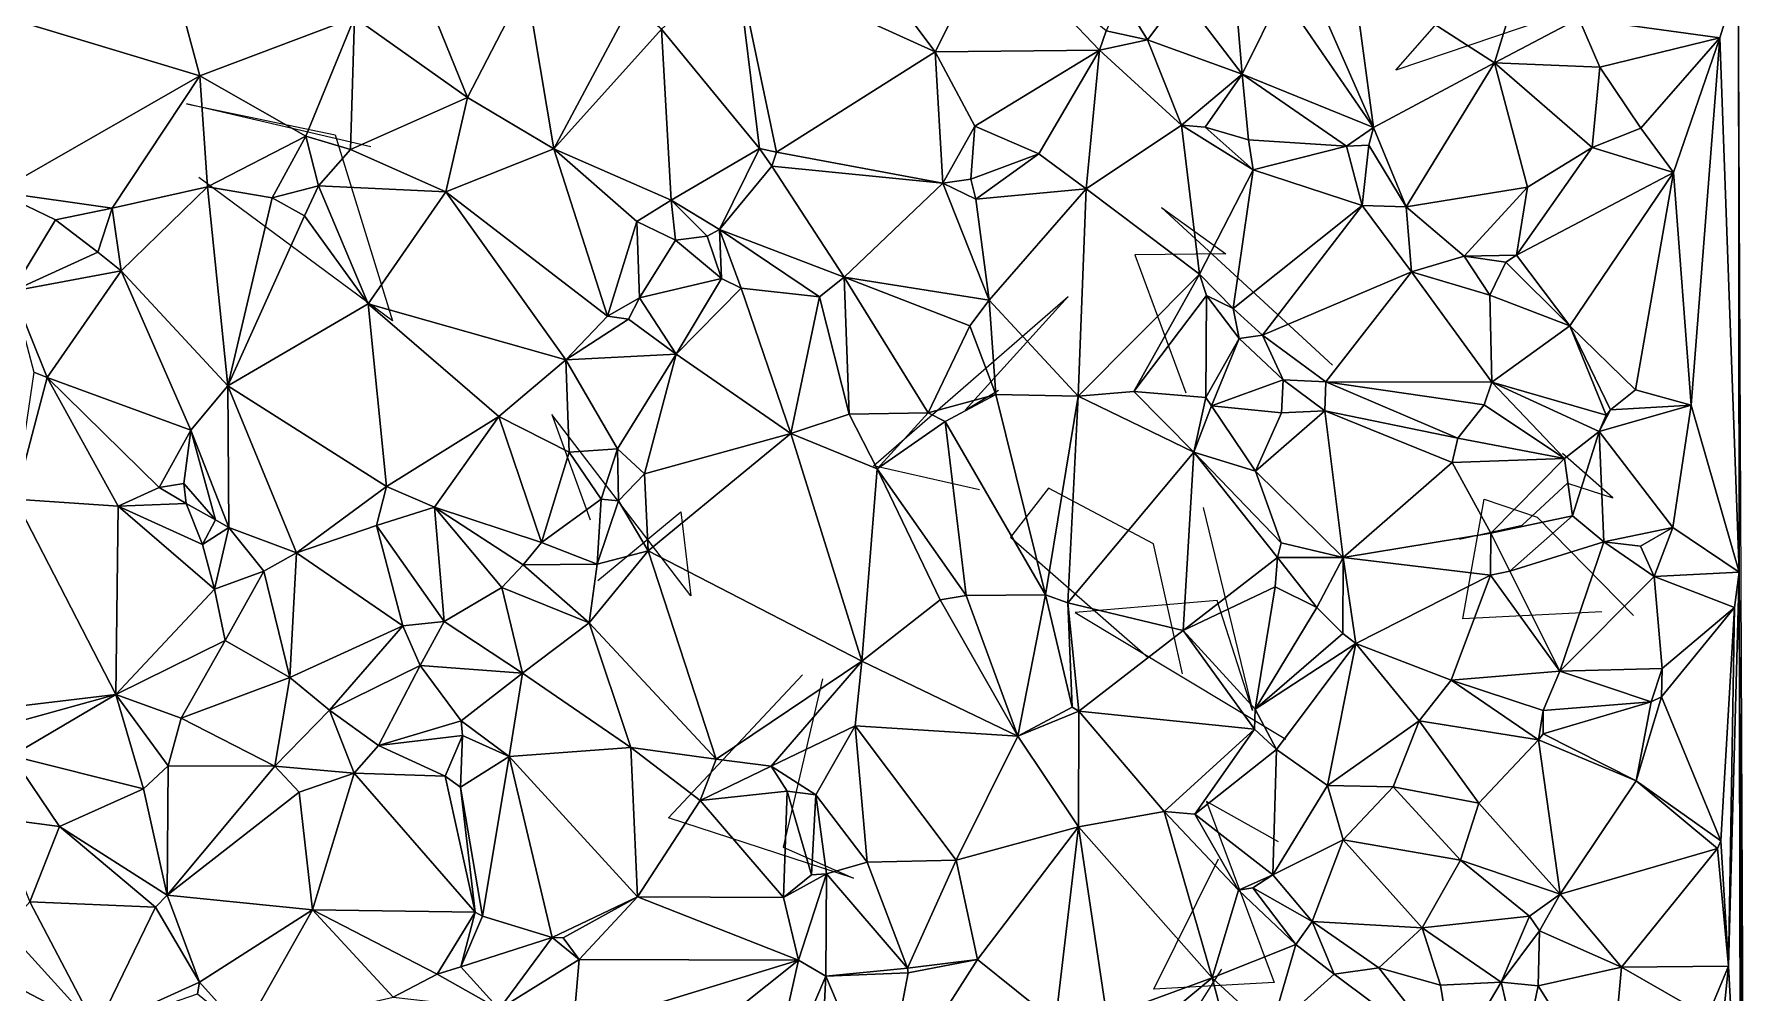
# Model space of a CAD drawing. Header units: metres. Extents: x -15.5 to 15, y -15.7 to 15.
# Drawn here: x 1.36 to 15, y 0.09 to 7.73 of the extents above; entities that cross this region are included whole.
import ezdxf

# ---------------------------------------------------------------- set-up
doc = ezdxf.new("R2010")
doc.units = ezdxf.units.M
doc.layers.add('CRACKS', color=1, linetype='Continuous')
doc.layers.add('STREET_MESH', color=7, linetype='Continuous')

msp = doc.modelspace()

# ---------------------------------------------------------------- linework, layer by layer
at = {"layer": 'CRACKS'}
for points in [[(13.977, 8.047, 0.1), (12.201, 7.443, 0.1), (13.125, 8.497, 0.1), (13.699, 8.169, 0.1), (13.229, 8.758, 0.1)], [(4.037, 6.832, 0.1), (2.569, 7.174, 0.1), (3.753, 6.928, 0.1), (4.21, 5.446, 0.1), (2.666, 6.589, 0.1)], [(11.698, 5.092, 0.1), (10.334, 6.349, 0.1), (10.847, 5.98, 0.1), (10.123, 5.973, 0.1), (10.528, 4.871, 0.1)], [(8.884, 4.099, 0.1), (8.04, 4.29, 0.1), (9.591, 5.639, 0.1), (8.77, 4.734, 0.1), (9.036, 4.894, 0.1)], [(5.845, 3.377, 0.1), (6.506, 3.923, 0.1), (6.586, 3.254, 0.1), (5.48, 4.699, 0.1), (5.783, 3.86, 0.1)], [(12.708, 3.707, 0.1), (13.208, 3.817, 0.1), (13.569, 4.153, 0.1), (13.929, 4.036, 0.1), (13.529, 4.39, 0.1)], [(10.503, 2.634, 0.1), (10.27, 3.669, 0.1), (9.434, 4.113, 0.1), (9.133, 3.721, 0.1), (10.228, 2.762, 0.1)], [(10.667, 3.959, 0.1), (11.059, 2.341, 0.1), (10.778, 3.218, 0.1), (9.646, 3.122, 0.1), (11.325, 2.112, 0.1)], [(13.842, 3.128, 0.1), (12.735, 3.071, 0.1), (12.905, 4.024, 0.1), (13.328, 3.881, 0.1), (14.094, 3.099, 0.1)], [(7.635, 2.594, 0.1), (7.321, 1.251, 0.1), (7.881, 1.006, 0.1), (6.407, 1.487, 0.1), (7.475, 2.625, 0.1)], [(11.266, 1.294, 0.1), (10.692, 1.615, 0.1), (11.231, 0.173, 0.1), (10.275, 0.12, 0.1), (10.789, 1.16, 0.1)], [(11.442, -0.046, 0.1), (10.467, -1.312, 0.1), (11.443, -0.877, 0.1), (10.116, -0.822, 0.1), (10.816, 0.279, 0.1)]]:
    msp.add_polyline3d(points, dxfattribs=at)
at = {"layer": 'STREET_MESH'}
for points in [[(8.531, 7.59), (7.606, 8.823), (6.95, 8.31)], [(8.531, 7.59), (8.988, 8.497), (7.606, 8.823)], [(9.84, 7.602), (8.988, 8.497), (8.531, 7.59)], [(9.84, 7.602), (9.895, 7.757), (8.988, 8.497)], [(2.439, 8.278), (0.585, 8.03), (2.676, 7.398)], [(3.908, 7.864), (2.439, 8.278), (2.676, 7.398)], [(6.352, 7.769), (7.132, 6.819), (6.95, 8.31)], [(7.132, 6.819), (7.269, 6.79), (6.95, 8.31)], [(7.269, 6.79), (8.531, 7.59), (6.95, 8.31)], [(11.856, 8.233), (11.512, 8.155), (12.023, 6.985)], [(11.856, 8.233), (12.986, 7.502), (13.152, 8.042)], [(12.986, 7.502), (11.856, 8.233), (12.023, 6.985)], [(5.274, 8.132), (4.537, 7.891), (4.807, 7.226)], [(5.274, 8.132), (4.807, 7.226), (5.495, 6.815)], [(6.111, 7.969), (5.274, 8.132), (5.495, 6.815)], [(10.929, 7.976), (10.977, 7.41), (11.294, 8.052)], [(10.977, 7.41), (12.023, 6.985), (11.294, 8.052)], [(12.023, 6.985), (11.512, 8.155), (11.294, 8.052)], [(13.66, 7.854), (14.781, 7.701), (14.93, 8.181)], [(14.93, 8.181), (14.781, 7.701), (14.937, 3.444)], [(14.93, 8.181), (14.937, 3.444), (14.997, -6.924)], [(0.585, 8.03), (1.06, 6.474), (2.676, 7.398)], [(6.352, 7.769), (6.111, 7.969), (5.495, 6.815)], [(10.224, 7.686), (10.014, 8.027), (9.895, 7.757)], [(10.014, 8.027), (10.224, 7.686), (10.494, 8.047)], [(10.494, 8.047), (10.224, 7.686), (10.977, 7.41)], [(10.929, 7.976), (10.494, 8.047), (10.977, 7.41)], [(13.152, 8.042), (12.986, 7.502), (13.66, 7.854)], [(3.519, 6.916), (3.908, 7.864), (2.676, 7.398)], [(3.908, 7.864), (3.519, 6.916), (3.874, 6.811)], [(4.807, 7.226), (3.908, 7.864), (3.874, 6.811)], [(4.537, 7.891), (3.908, 7.864), (4.807, 7.226)], [(13.66, 7.854), (12.986, 7.502), (13.827, 7.467)], [(13.66, 7.854), (13.827, 7.467), (14.781, 7.701)], [(6.429, 6.408), (6.352, 7.769), (5.495, 6.815)], [(6.352, 7.769), (6.429, 6.408), (7.132, 6.819)], [(10.224, 7.686), (9.895, 7.757), (9.84, 7.602)], [(10.224, 7.686), (9.84, 7.602), (10.494, 7.005)], [(10.977, 7.41), (10.224, 7.686), (10.494, 7.005)], [(13.827, 7.467), (14.152, 6.982), (14.781, 7.701)], [(14.152, 6.982), (14.414, 6.628), (14.781, 7.701)], [(14.781, 7.701), (14.414, 6.628), (14.554, 4.775)], [(14.937, 3.444), (14.781, 7.701), (14.554, 4.775)], [(7.269, 6.79), (8.592, 6.544), (8.531, 7.59)], [(8.847, 6.996), (9.84, 7.602), (8.531, 7.59)], [(8.592, 6.544), (8.847, 6.996), (8.531, 7.59)], [(9.84, 7.602), (8.847, 6.996), (9.358, 6.776)], [(9.735, 6.497), (9.84, 7.602), (9.358, 6.776)], [(10.494, 7.005), (9.84, 7.602), (9.735, 6.497)], [(12.986, 7.502), (12.023, 6.985), (12.284, 6.355)], [(13.251, 6.512), (12.986, 7.502), (12.284, 6.355)], [(12.986, 7.502), (13.765, 6.828), (13.827, 7.467)], [(13.765, 6.828), (12.986, 7.502), (13.251, 6.512)], [(1.06, 6.474), (1.976, 6.343), (2.676, 7.398)], [(1.976, 6.343), (2.735, 6.513), (2.676, 7.398)], [(2.735, 6.513), (3.519, 6.916), (2.676, 7.398)], [(10.682, 6.988), (10.977, 7.41), (10.494, 7.005)], [(10.682, 6.988), (11.027, 6.889), (10.977, 7.41)], [(10.977, 7.41), (11.808, 6.837), (12.023, 6.985)], [(11.027, 6.889), (11.808, 6.837), (10.977, 7.41)], [(13.765, 6.828), (14.152, 6.982), (13.827, 7.467)], [(4.634, 6.473), (4.807, 7.226), (3.874, 6.811)], [(4.807, 7.226), (4.634, 6.473), (5.495, 6.815)], [(8.817, 6.574), (8.847, 6.996), (8.592, 6.544)], [(8.847, 6.996), (8.817, 6.574), (9.358, 6.776)], [(10.494, 7.005), (9.735, 6.497), (10.637, 5.818)], [(11.065, 6.648), (10.494, 7.005), (10.637, 5.818)], [(11.065, 6.648), (10.682, 6.988), (10.494, 7.005)], [(11.027, 6.889), (10.682, 6.988), (11.065, 6.648)], [(11.808, 6.837), (11.987, 6.846), (12.023, 6.985)], [(12.023, 6.985), (11.987, 6.846), (12.284, 6.355)], [(14.152, 6.982), (13.765, 6.828), (14.414, 6.628)], [(3.519, 6.916), (2.735, 6.513), (3.251, 6.427)], [(3.621, 6.522), (3.519, 6.916), (3.251, 6.427)], [(3.519, 6.916), (3.621, 6.522), (3.874, 6.811)], [(11.808, 6.837), (11.027, 6.889), (11.065, 6.648)], [(11.934, 6.364), (11.808, 6.837), (11.065, 6.648)], [(11.987, 6.846), (11.808, 6.837), (11.934, 6.364)], [(11.987, 6.846), (11.934, 6.364), (12.284, 6.355)], [(13.163, 5.968), (13.765, 6.828), (13.251, 6.512)], [(13.765, 6.828), (13.163, 5.968), (14.414, 6.628)], [(3.621, 6.522), (4.634, 6.473), (3.874, 6.811)], [(4.634, 6.473), (5.922, 5.483), (5.495, 6.815)], [(5.922, 5.483), (6.155, 6.236), (5.495, 6.815)], [(6.155, 6.236), (6.429, 6.408), (5.495, 6.815)], [(6.429, 6.408), (6.815, 6.174), (7.132, 6.819)], [(7.132, 6.819), (6.815, 6.174), (7.232, 6.679)], [(7.269, 6.79), (7.132, 6.819), (7.232, 6.679)], [(8.592, 6.544), (7.269, 6.79), (7.232, 6.679)], [(8.817, 6.574), (8.855, 6.414), (9.358, 6.776)], [(8.855, 6.414), (9.735, 6.497), (9.358, 6.776)], [(6.815, 6.174), (7.806, 5.795), (7.232, 6.679)], [(7.806, 5.795), (8.592, 6.544), (7.232, 6.679)], [(8.817, 6.574), (8.592, 6.544), (8.855, 6.414)], [(10.907, 5.543), (11.065, 6.648), (10.637, 5.818)], [(11.934, 6.364), (11.065, 6.648), (10.907, 5.543)], [(13.163, 5.968), (13.587, 5.407), (14.414, 6.628)], [(13.587, 5.407), (14.11, 4.895), (14.414, 6.628)], [(14.414, 6.628), (14.11, 4.895), (14.554, 4.775)], [(1.526, 6.25), (1.976, 6.343), (1.06, 6.474)], [(1.184, 5.682), (1.526, 6.25), (1.06, 6.474)], [(2.735, 6.513), (1.976, 6.343), (2.048, 5.845)], [(2.899, 4.928), (2.735, 6.513), (2.048, 5.845)], [(2.735, 6.513), (2.899, 4.928), (3.251, 6.427)], [(2.899, 4.928), (3.509, 6.283), (3.251, 6.427)], [(3.509, 6.283), (3.621, 6.522), (3.251, 6.427)], [(3.621, 6.522), (3.509, 6.283), (4.017, 5.582)], [(4.634, 6.473), (3.621, 6.522), (4.017, 5.582)], [(5.589, 5.136), (4.634, 6.473), (4.017, 5.582)], [(5.589, 5.136), (5.922, 5.483), (4.634, 6.473)], [(8.592, 6.544), (7.806, 5.795), (8.962, 5.611)], [(8.592, 6.544), (8.962, 5.611), (8.855, 6.414)], [(8.962, 5.611), (9.735, 6.497), (8.855, 6.414)], [(8.962, 5.611), (9.672, 4.846), (9.735, 6.497)], [(9.735, 6.497), (9.672, 4.846), (10.637, 5.818)], [(12.746, 5.96), (13.251, 6.512), (12.284, 6.355)], [(13.163, 5.968), (13.251, 6.512), (12.746, 5.96)], [(1.526, 6.25), (1.863, 5.994), (1.976, 6.343)], [(1.976, 6.343), (1.863, 5.994), (2.048, 5.845)], [(3.509, 6.283), (2.899, 4.928), (4.017, 5.582)], [(6.429, 6.408), (6.155, 6.236), (6.464, 6.089)], [(6.717, 6.12), (6.429, 6.408), (6.464, 6.089)], [(6.429, 6.408), (6.717, 6.12), (6.815, 6.174)], [(11.934, 6.364), (10.907, 5.543), (11.139, 5.331)], [(11.934, 6.364), (11.139, 5.331), (12.326, 5.837)], [(12.284, 6.355), (11.934, 6.364), (12.326, 5.837)], [(12.746, 5.96), (12.284, 6.355), (12.326, 5.837)], [(1.184, 5.682), (1.863, 5.994), (1.526, 6.25)], [(6.155, 6.236), (5.922, 5.483), (6.178, 5.63)], [(6.464, 6.089), (6.155, 6.236), (6.178, 5.63)], [(6.717, 6.12), (6.831, 5.784), (6.815, 6.174)], [(6.831, 5.784), (6.987, 5.705), (6.815, 6.174)], [(6.987, 5.705), (7.61, 5.636), (6.815, 6.174)], [(7.61, 5.636), (7.806, 5.795), (6.815, 6.174)], [(6.831, 5.784), (6.464, 6.089), (6.178, 5.63)], [(6.831, 5.784), (6.717, 6.12), (6.464, 6.089)], [(1.863, 5.994), (1.184, 5.682), (2.048, 5.845)], [(12.95, 5.65), (12.746, 5.96), (12.326, 5.837)], [(13.077, 5.912), (13.163, 5.968), (12.746, 5.96)], [(12.95, 5.65), (13.077, 5.912), (12.746, 5.96)], [(13.077, 5.912), (12.95, 5.65), (13.587, 5.407)], [(13.163, 5.968), (13.077, 5.912), (13.587, 5.407)], [(1.184, 5.682), (1.46, 4.993), (2.048, 5.845)], [(1.46, 4.993), (2.602, 4.574), (2.048, 5.845)], [(2.602, 4.574), (2.899, 4.928), (2.048, 5.845)], [(6.469, 5.179), (6.831, 5.784), (6.178, 5.63)], [(6.831, 5.784), (6.469, 5.179), (6.987, 5.705)], [(7.61, 5.636), (7.848, 4.701), (7.806, 5.795)], [(8.962, 5.611), (7.806, 5.795), (8.809, 5.407)], [(7.806, 5.795), (8.477, 4.712), (8.809, 5.407)], [(7.848, 4.701), (8.477, 4.712), (7.806, 5.795)], [(9.672, 4.846), (10.114, 4.883), (10.637, 5.818)], [(10.114, 4.883), (10.692, 5.647), (10.637, 5.818)], [(10.692, 5.647), (10.907, 5.543), (10.637, 5.818)], [(11.139, 5.331), (11.645, 4.961), (12.326, 5.837)], [(11.645, 4.961), (12.965, 4.957), (12.326, 5.837)], [(12.965, 4.957), (12.95, 5.65), (12.326, 5.837)], [(1.46, 4.993), (1.184, 5.682), (1.354, 5.038)], [(5.922, 5.483), (6.089, 5.459), (6.178, 5.63)], [(6.089, 5.459), (6.469, 5.179), (6.178, 5.63)], [(6.469, 5.179), (7.382, 4.549), (6.987, 5.705)], [(7.382, 4.549), (7.61, 5.636), (6.987, 5.705)], [(7.382, 4.549), (7.848, 4.701), (7.61, 5.636)], [(9.016, 4.86), (8.962, 5.611), (8.809, 5.407)], [(8.962, 5.611), (9.016, 4.86), (9.672, 4.846)], [(10.689, 4.835), (10.692, 5.647), (10.114, 4.883)], [(10.689, 4.835), (10.954, 5.304), (10.692, 5.647)], [(10.692, 5.647), (10.954, 5.304), (10.907, 5.543)], [(13.587, 5.407), (12.95, 5.65), (12.965, 4.957)], [(2.899, 4.928), (4.163, 4.127), (4.017, 5.582)], [(4.163, 4.127), (5.057, 4.684), (4.017, 5.582)], [(5.057, 4.684), (5.589, 5.136), (4.017, 5.582)], [(5.589, 5.136), (6.089, 5.459), (5.922, 5.483)], [(6.089, 5.459), (5.589, 5.136), (6.469, 5.179)], [(10.907, 5.543), (10.954, 5.304), (11.139, 5.331)], [(8.477, 4.712), (9.016, 4.86), (8.809, 5.407)], [(10.954, 5.304), (11.305, 4.977), (11.139, 5.331)], [(11.305, 4.977), (11.645, 4.961), (11.139, 5.331)], [(13.877, 4.695), (13.587, 5.407), (12.965, 4.957)], [(13.587, 5.407), (13.91, 4.736), (14.11, 4.895)], [(13.587, 5.407), (13.877, 4.695), (13.91, 4.736)], [(10.954, 5.304), (10.689, 4.835), (10.733, 4.769)], [(11.305, 4.977), (10.954, 5.304), (10.733, 4.769)], [(5.616, 4.4), (5.589, 5.136), (5.057, 4.684)], [(5.589, 5.136), (6.002, 4.427), (6.469, 5.179)], [(6.002, 4.427), (5.589, 5.136), (5.616, 4.4)], [(6.002, 4.427), (6.216, 4.228), (6.469, 5.179)], [(6.216, 4.228), (7.382, 4.549), (6.469, 5.179)], [(1.46, 4.993), (1.354, 5.038), (1.203, 4.025)], [(1.46, 4.993), (1.203, 4.025), (2.024, 3.969)], [(2.352, 4.118), (1.46, 4.993), (2.024, 3.969)], [(1.46, 4.993), (2.352, 4.118), (2.602, 4.574)], [(2.906, 3.799), (2.899, 4.928), (2.602, 4.574)], [(2.899, 4.928), (3.446, 3.598), (4.163, 4.127)], [(2.899, 4.928), (2.906, 3.799), (3.446, 3.598)], [(11.291, 4.712), (11.305, 4.977), (10.733, 4.769)], [(11.305, 4.977), (11.291, 4.712), (11.636, 4.728)], [(11.645, 4.961), (11.305, 4.977), (11.636, 4.728)], [(12.695, 4.51), (11.645, 4.961), (11.636, 4.728)], [(11.645, 4.961), (12.906, 4.776), (12.965, 4.957)], [(12.695, 4.51), (12.906, 4.776), (11.645, 4.961)], [(12.906, 4.776), (13.545, 4.349), (12.965, 4.957)], [(12.965, 4.957), (13.545, 4.349), (13.822, 4.564)], [(13.877, 4.695), (12.965, 4.957), (13.822, 4.564)], [(9.016, 4.86), (8.477, 4.712), (8.613, 4.643)], [(9.412, 3.263), (9.016, 4.86), (8.613, 4.643)], [(9.016, 4.86), (9.412, 3.263), (9.672, 4.846)], [(9.672, 4.846), (9.412, 3.263), (9.59, 3.2)], [(10.593, 4.399), (9.672, 4.846), (9.59, 3.2)], [(9.672, 4.846), (10.593, 4.399), (10.114, 4.883)], [(10.593, 4.399), (10.689, 4.835), (10.114, 4.883)], [(10.689, 4.835), (10.593, 4.399), (10.733, 4.769)], [(12.906, 4.776), (12.695, 4.51), (13.545, 4.349)], [(13.822, 4.564), (14.407, 3.8), (14.554, 4.775)], [(13.91, 4.736), (13.822, 4.564), (14.554, 4.775)], [(14.11, 4.895), (13.91, 4.736), (14.554, 4.775)], [(14.407, 3.8), (14.937, 3.444), (14.554, 4.775)], [(4.163, 4.127), (4.545, 3.962), (5.057, 4.684)], [(4.545, 3.962), (5.396, 3.679), (5.057, 4.684)], [(5.396, 3.679), (5.616, 4.4), (5.057, 4.684)], [(7.848, 4.701), (7.382, 4.549), (8.071, 4.266)], [(8.477, 4.712), (7.848, 4.701), (8.071, 4.266)], [(8.477, 4.712), (8.071, 4.266), (8.613, 4.643)], [(8.071, 4.266), (8.779, 3.258), (8.613, 4.643)], [(8.779, 3.258), (9.412, 3.263), (8.613, 4.643)], [(10.733, 4.769), (10.593, 4.399), (11.084, 4.249)], [(11.291, 4.712), (10.733, 4.769), (11.084, 4.249)], [(11.636, 4.728), (11.084, 4.249), (11.782, 3.56)], [(11.291, 4.712), (11.084, 4.249), (11.636, 4.728)], [(12.649, 4.318), (11.636, 4.728), (11.782, 3.56)], [(12.649, 4.318), (12.695, 4.51), (11.636, 4.728)], [(13.91, 4.736), (13.877, 4.695), (13.822, 4.564)], [(2.352, 4.118), (2.548, 4.149), (2.602, 4.574)], [(2.548, 4.149), (2.8, 3.861), (2.602, 4.574)], [(2.8, 3.861), (2.906, 3.799), (2.602, 4.574)], [(7.382, 4.549), (6.216, 4.228), (6.247, 3.613)], [(7.949, 2.734), (7.382, 4.549), (6.247, 3.613)], [(8.071, 4.266), (7.382, 4.549), (7.949, 2.734)], [(12.695, 4.51), (12.649, 4.318), (13.545, 4.349)], [(13.545, 4.349), (13.608, 3.893), (13.822, 4.564)], [(13.608, 3.893), (13.859, 3.686), (13.822, 4.564)], [(13.859, 3.686), (14.407, 3.8), (13.822, 4.564)], [(5.616, 4.4), (5.396, 3.679), (5.871, 4.024)], [(6.002, 4.427), (5.616, 4.4), (5.871, 4.024)], [(6.009, 4.011), (6.002, 4.427), (5.871, 4.024)], [(6.216, 4.228), (6.002, 4.427), (6.009, 4.011)], [(10.507, 2.978), (10.593, 4.399), (9.59, 3.2)], [(10.593, 4.399), (10.507, 2.978), (11.259, 3.559)], [(10.593, 4.399), (11.287, 3.678), (11.084, 4.249)], [(11.287, 3.678), (10.593, 4.399), (11.259, 3.559)], [(8.071, 4.266), (7.949, 2.734), (8.571, 3.222)], [(8.779, 3.258), (8.071, 4.266), (8.571, 3.222)], [(11.084, 4.249), (11.287, 3.678), (11.782, 3.56)], [(12.957, 3.755), (12.649, 4.318), (11.782, 3.56)], [(12.649, 4.318), (12.957, 3.755), (13.545, 4.349)], [(12.957, 3.755), (13.608, 3.893), (13.545, 4.349)], [(2.565, 3.99), (2.352, 4.118), (2.024, 3.969)], [(2.565, 3.99), (2.548, 4.149), (2.352, 4.118)], [(2.8, 3.861), (2.548, 4.149), (2.565, 3.99)], [(3.446, 3.598), (4.082, 3.816), (4.163, 4.127)], [(4.082, 3.816), (4.545, 3.962), (4.163, 4.127)], [(6.216, 4.228), (6.009, 4.011), (6.247, 3.613)], [(1.006, 2.349), (2.006, 2.469), (1.203, 4.025)], [(1.203, 4.025), (2.006, 2.469), (2.024, 3.969)], [(2.006, 2.469), (2.792, 3.307), (2.024, 3.969)], [(2.697, 3.664), (2.565, 3.99), (2.024, 3.969)], [(2.792, 3.307), (2.697, 3.664), (2.024, 3.969)], [(2.697, 3.664), (2.8, 3.861), (2.565, 3.99)], [(4.545, 3.962), (4.082, 3.816), (4.62, 3.049)], [(5.081, 3.321), (4.545, 3.962), (4.62, 3.049)], [(5.081, 3.321), (5.251, 3.501), (4.545, 3.962)], [(5.251, 3.501), (5.396, 3.679), (4.545, 3.962)], [(5.396, 3.679), (5.839, 3.508), (5.871, 4.024)], [(5.839, 3.508), (6.009, 4.011), (5.871, 4.024)], [(6.009, 4.011), (5.839, 3.508), (6.247, 3.613)], [(2.697, 3.664), (2.906, 3.799), (2.8, 3.861)], [(13.608, 3.893), (12.957, 3.755), (13.11, 3.451)], [(13.608, 3.893), (13.11, 3.451), (13.859, 3.686)], [(2.906, 3.799), (2.697, 3.664), (2.792, 3.307)], [(3.184, 3.45), (2.906, 3.799), (2.792, 3.307)], [(2.906, 3.799), (3.184, 3.45), (3.446, 3.598)], [(4.082, 3.816), (3.446, 3.598), (4.292, 3.015)], [(4.62, 3.049), (4.082, 3.816), (4.292, 3.015)], [(12.955, 3.419), (12.957, 3.755), (11.782, 3.56)], [(12.957, 3.755), (12.955, 3.419), (13.11, 3.451)], [(13.859, 3.686), (13.11, 3.451), (13.508, 2.655)], [(14.258, 3.408), (13.859, 3.686), (13.508, 2.655)], [(14.407, 3.8), (13.859, 3.686), (14.151, 3.651)], [(13.859, 3.686), (14.258, 3.408), (14.151, 3.651)], [(14.258, 3.408), (14.407, 3.8), (14.151, 3.651)], [(14.407, 3.8), (14.258, 3.408), (14.937, 3.444)], [(3.184, 3.45), (3.391, 2.604), (3.446, 3.598)], [(3.446, 3.598), (3.391, 2.604), (4.292, 3.015)], [(5.396, 3.679), (5.251, 3.501), (5.839, 3.508)], [(5.776, 3.039), (6.788, 1.952), (6.247, 3.613)], [(5.839, 3.508), (5.776, 3.039), (6.247, 3.613)], [(6.788, 1.952), (7.949, 2.734), (6.247, 3.613)], [(10.507, 2.978), (11.241, 3.327), (11.259, 3.559)], [(11.259, 3.559), (11.241, 3.327), (11.572, 3.162)], [(11.287, 3.678), (11.259, 3.559), (11.782, 3.56)], [(11.259, 3.559), (11.572, 3.162), (11.782, 3.56)], [(11.572, 3.162), (11.779, 2.955), (11.782, 3.56)], [(11.779, 2.955), (11.884, 2.874), (11.782, 3.56)], [(11.884, 2.874), (12.955, 3.419), (11.782, 3.56)], [(2.877, 2.9), (3.184, 3.45), (2.792, 3.307)], [(3.391, 2.604), (3.184, 3.45), (2.877, 2.9)], [(5.251, 3.501), (5.081, 3.321), (5.776, 3.039)], [(5.839, 3.508), (5.251, 3.501), (5.776, 3.039)], [(12.955, 3.419), (11.884, 2.874), (12.643, 2.583)], [(12.955, 3.419), (12.643, 2.583), (13.508, 2.655)], [(13.11, 3.451), (12.955, 3.419), (13.508, 2.655)], [(14.258, 3.408), (14.9, 3.162), (14.937, 3.444)], [(14.852, 0.305), (14.947, -1.473), (14.937, 3.444)], [(14.9, 3.162), (14.852, 0.305), (14.937, 3.444)], [(14.937, 3.444), (14.947, -1.473), (14.997, -6.924)], [(2.006, 2.469), (2.877, 2.9), (2.792, 3.307)], [(5.244, 2.638), (5.081, 3.321), (4.62, 3.049)], [(5.081, 3.321), (5.244, 2.638), (5.776, 3.039)], [(11.241, 3.327), (10.507, 2.978), (11.081, 2.351)], [(11.572, 3.162), (11.241, 3.327), (11.081, 2.351)], [(14.322, 2.675), (14.258, 3.408), (13.508, 2.655)], [(14.322, 2.675), (14.9, 3.162), (14.258, 3.408)], [(8.571, 3.222), (7.949, 2.734), (9.191, 2.137)], [(8.779, 3.258), (8.571, 3.222), (9.191, 2.137)], [(9.412, 3.263), (8.779, 3.258), (9.191, 2.137)], [(9.412, 3.263), (9.191, 2.137), (9.624, 2.368)], [(9.59, 3.2), (9.412, 3.263), (9.624, 2.368)], [(9.676, 2.336), (9.59, 3.2), (9.624, 2.368)], [(9.676, 2.336), (10.507, 2.978), (9.59, 3.2)], [(11.779, 2.955), (11.572, 3.162), (11.081, 2.351)], [(14.9, 3.162), (14.322, 2.675), (14.318, 2.449)], [(14.791, 1.303), (14.9, 3.162), (14.318, 2.449)], [(14.9, 3.162), (14.791, 1.303), (14.852, 0.305)], [(3.391, 2.604), (3.709, 2.345), (4.292, 3.015)], [(3.709, 2.345), (4.429, 2.7), (4.292, 3.015)], [(4.429, 2.7), (4.62, 3.049), (4.292, 3.015)], [(4.429, 2.7), (5.244, 2.638), (4.62, 3.049)], [(5.244, 2.638), (6.109, 2.046), (5.776, 3.039)], [(6.109, 2.046), (6.788, 1.952), (5.776, 3.039)], [(2.006, 2.469), (2.525, 2.279), (2.877, 2.9)], [(2.525, 2.279), (3.391, 2.604), (2.877, 2.9)], [(10.507, 2.978), (9.676, 2.336), (11.075, 2.193)], [(10.507, 2.978), (11.075, 2.193), (11.081, 2.351)], [(11.884, 2.874), (11.779, 2.955), (11.081, 2.351)], [(11.252, 2.029), (11.884, 2.874), (11.081, 2.351)], [(11.252, 2.029), (11.658, 1.744), (11.884, 2.874)], [(11.884, 2.874), (11.658, 1.744), (12.386, 2.259)], [(11.884, 2.874), (12.386, 2.259), (12.643, 2.583)], [(6.788, 1.952), (7.227, 1.897), (7.949, 2.734)], [(7.227, 1.897), (7.896, 2.22), (7.949, 2.734)], [(7.949, 2.734), (7.896, 2.22), (9.191, 2.137)], [(2.525, 2.279), (3.272, 1.898), (3.391, 2.604)], [(3.391, 2.604), (3.272, 1.898), (3.709, 2.345)], [(4.099, 2.061), (4.429, 2.7), (3.709, 2.345)], [(4.429, 2.7), (4.099, 2.061), (4.756, 2.258)], [(5.244, 2.638), (4.429, 2.7), (4.756, 2.258)], [(5.139, 1.975), (5.244, 2.638), (4.756, 2.258)], [(5.139, 1.975), (6.109, 2.046), (5.244, 2.638)], [(12.643, 2.583), (13.374, 2.341), (13.508, 2.655)], [(13.374, 2.341), (14.234, 2.409), (13.508, 2.655)], [(14.234, 2.409), (14.322, 2.675), (13.508, 2.655)], [(14.322, 2.675), (14.234, 2.409), (14.318, 2.449)], [(2.006, 2.469), (1.006, 2.349), (1.136, 2.228)], [(1.177, 1.98), (2.006, 2.469), (1.136, 2.228)], [(2.006, 2.469), (1.177, 1.98), (2.227, 1.717)], [(2.422, 1.899), (2.006, 2.469), (2.227, 1.717)], [(2.422, 1.899), (2.525, 2.279), (2.006, 2.469)], [(12.386, 2.259), (13.339, 2.106), (12.643, 2.583)], [(13.339, 2.106), (13.374, 2.341), (12.643, 2.583)], [(3.272, 1.898), (3.903, 1.842), (3.709, 2.345)], [(3.903, 1.842), (4.099, 2.061), (3.709, 2.345)], [(9.191, 2.137), (9.676, 2.336), (9.624, 2.368)], [(9.676, 2.336), (9.191, 2.137), (9.674, 1.415)], [(10.357, 1.536), (9.676, 2.336), (9.674, 1.415)], [(9.676, 2.336), (10.357, 1.536), (11.075, 2.193)], [(11.075, 2.193), (11.252, 2.029), (11.081, 2.351)], [(13.375, 2.155), (13.374, 2.341), (13.339, 2.106)], [(13.374, 2.341), (13.375, 2.155), (14.234, 2.409)], [(13.375, 2.155), (14.116, 1.781), (14.234, 2.409)], [(14.234, 2.409), (14.116, 1.781), (14.318, 2.449)], [(14.116, 1.781), (14.791, 1.303), (14.318, 2.449)], [(2.422, 1.899), (3.272, 1.898), (2.525, 2.279)], [(4.099, 2.061), (4.768, 2.141), (4.756, 2.258)], [(4.768, 2.141), (5.139, 1.975), (4.756, 2.258)], [(7.896, 2.22), (7.227, 1.897), (7.581, 1.67)], [(7.896, 2.22), (7.581, 1.67), (7.99, 1.133)], [(7.896, 2.22), (7.99, 1.133), (8.7, 1.149)], [(9.191, 2.137), (7.896, 2.22), (8.7, 1.149)], [(10.357, 1.536), (10.6, 1.515), (11.075, 2.193)], [(10.6, 1.515), (11.252, 2.029), (11.075, 2.193)], [(12.386, 2.259), (11.658, 1.744), (12.181, 1.732)], [(12.862, 1.602), (12.386, 2.259), (12.181, 1.732)], [(12.862, 1.602), (13.339, 2.106), (12.386, 2.259)], [(4.099, 2.061), (3.903, 1.842), (4.63, 1.817)], [(4.768, 2.141), (4.099, 2.061), (4.63, 1.817)], [(4.768, 2.141), (4.63, 1.817), (4.752, 1.731)], [(5.139, 1.975), (4.768, 2.141), (4.752, 1.731)], [(9.674, 1.415), (9.191, 2.137), (8.7, 1.149)], [(13.339, 2.106), (12.862, 1.602), (13.51, 0.878)], [(14.116, 1.781), (13.375, 2.155), (13.339, 2.106)], [(14.116, 1.781), (13.339, 2.106), (13.51, 0.878)], [(1.557, 1.416), (1.177, 1.98), (1.054, 1.483)], [(1.177, 1.98), (1.557, 1.416), (2.227, 1.717)], [(4.926, 0.701), (5.139, 1.975), (4.752, 1.731)], [(5.139, 1.975), (4.926, 0.701), (5.481, 0.533)], [(6.109, 2.046), (5.139, 1.975), (6.161, 0.857)], [(5.139, 1.975), (5.481, 0.533), (6.161, 0.857)], [(6.788, 1.952), (6.109, 2.046), (6.659, 1.625)], [(6.659, 1.625), (6.109, 2.046), (6.161, 0.857)], [(7.227, 1.897), (6.788, 1.952), (6.659, 1.625)], [(11.221, 1.031), (11.252, 2.029), (10.6, 1.515)], [(11.252, 2.029), (11.221, 1.031), (11.658, 1.744)], [(2.416, 0.87), (2.422, 1.899), (2.227, 1.717)], [(3.272, 1.898), (2.422, 1.899), (2.416, 0.87)], [(3.465, 1.691), (3.272, 1.898), (2.416, 0.87)], [(3.272, 1.898), (3.465, 1.691), (3.903, 1.842)], [(3.903, 1.842), (3.465, 1.691), (3.573, 0.752)], [(4.869, 0.734), (3.903, 1.842), (3.573, 0.752)], [(3.903, 1.842), (4.869, 0.734), (4.63, 1.817)], [(4.63, 1.817), (4.869, 0.734), (4.752, 1.731)], [(7.353, 1.699), (7.227, 1.897), (6.659, 1.625)], [(7.227, 1.897), (7.353, 1.699), (7.581, 1.67)], [(14.763, 1.242), (14.116, 1.781), (13.51, 0.878)], [(14.116, 1.781), (14.763, 1.242), (14.791, 1.303)], [(1.557, 1.416), (2.416, 0.87), (2.227, 1.717)], [(3.465, 1.691), (2.416, 0.87), (3.573, 0.752)], [(4.869, 0.734), (4.926, 0.701), (4.752, 1.731)], [(7.353, 1.699), (6.659, 1.625), (7.323, 0.85)], [(7.353, 1.699), (7.323, 0.85), (7.548, 1.031)], [(7.581, 1.67), (7.353, 1.699), (7.548, 1.031)], [(7.666, 1.039), (7.581, 1.67), (7.548, 1.031)], [(7.581, 1.67), (7.666, 1.039), (7.99, 1.133)], [(11.221, 1.031), (11.781, 1.311), (11.658, 1.744)], [(11.658, 1.744), (11.781, 1.311), (12.181, 1.732)], [(11.781, 1.311), (12.717, 1.149), (12.181, 1.732)], [(12.717, 1.149), (12.862, 1.602), (12.181, 1.732)], [(6.659, 1.625), (6.161, 0.857), (7.323, 0.85)], [(10.739, 0.212), (10.357, 1.536), (9.674, 1.415)], [(10.357, 1.536), (10.949, 0.909), (10.6, 1.515)], [(10.739, 0.212), (10.949, 0.909), (10.357, 1.536)], [(10.949, 0.909), (11.221, 1.031), (10.6, 1.515)], [(12.862, 1.602), (12.717, 1.149), (13.51, 0.878)], [(1.32, 0.817), (1.557, 1.416), (1.054, 1.483)], [(1.557, 1.416), (1.32, 0.817), (2.323, 0.775)], [(2.416, 0.87), (1.557, 1.416), (2.323, 0.775)], [(8.87, 0.356), (9.674, 1.415), (8.7, 1.149)], [(8.87, 0.356), (9.49, -0.143), (9.674, 1.415)], [(9.674, 1.415), (9.49, -0.143), (9.899, -0.096)], [(10.739, 0.212), (9.674, 1.415), (9.899, -0.096)], [(11.781, 1.311), (11.221, 1.031), (11.536, 0.66)], [(11.781, 1.311), (11.536, 0.66), (12.412, 0.609)], [(12.717, 1.149), (11.781, 1.311), (12.412, 0.609)], [(14, 0.297), (14.763, 1.242), (13.51, 0.878)], [(14.763, 1.242), (14, 0.297), (14.852, 0.305)], [(14.791, 1.303), (14.763, 1.242), (14.852, 0.305)], [(7.666, 1.039), (8.313, 0.287), (7.99, 1.133)], [(7.99, 1.133), (8.313, 0.287), (8.7, 1.149)], [(8.313, 0.287), (8.87, 0.356), (8.7, 1.149)], [(13.266, 0.702), (12.717, 1.149), (12.412, 0.609)], [(12.717, 1.149), (13.266, 0.702), (13.51, 0.878)], [(7.323, 0.85), (7.666, 1.039), (7.548, 1.031)], [(7.666, 1.039), (7.323, 0.85), (7.444, 0.352)], [(7.66, 0.223), (7.666, 1.039), (7.444, 0.352)], [(7.66, 0.223), (8.313, 0.287), (7.666, 1.039)], [(10.949, 0.909), (11.062, 0.929), (11.221, 1.031)], [(11.221, 1.031), (11.062, 0.929), (11.536, 0.66)], [(2.672, 0.176), (2.416, 0.87), (2.323, 0.775)], [(2.416, 0.87), (2.672, 0.176), (3.573, 0.752)], [(5.481, 0.533), (5.568, 0.53), (6.161, 0.857)], [(5.568, 0.53), (5.696, 0.357), (6.161, 0.857)], [(6.161, 0.857), (5.696, 0.357), (7.444, 0.352)], [(7.323, 0.85), (6.161, 0.857), (7.444, 0.352)], [(10.949, 0.909), (10.739, 0.212), (11.406, 0.476)], [(11.062, 0.929), (10.949, 0.909), (11.406, 0.476)], [(11.062, 0.929), (11.406, 0.476), (11.536, 0.66)], [(13.266, 0.702), (13.345, 0.585), (13.51, 0.878)], [(13.345, 0.585), (14, 0.297), (13.51, 0.878)], [(1.851, -0.195), (1.32, 0.817), (1.129, 0.602)], [(1.32, 0.817), (1.851, -0.195), (2.323, 0.775)], [(1.851, -0.195), (2.672, 0.176), (2.323, 0.775)], [(2.672, 0.176), (3.025, -0.217), (3.573, 0.752)], [(3.025, -0.217), (4.216, 0.057), (3.573, 0.752)], [(4.216, 0.057), (4.566, 0.239), (3.573, 0.752)], [(4.566, 0.239), (4.869, 0.734), (3.573, 0.752)], [(4.755, 0.298), (4.869, 0.734), (4.566, 0.239)], [(4.755, 0.298), (4.926, 0.701), (4.869, 0.734)], [(4.926, 0.701), (4.755, 0.298), (5.481, 0.533)], [(13.04, 0.176), (13.266, 0.702), (12.412, 0.609)], [(13.266, 0.702), (13.04, 0.176), (13.345, 0.585)], [(0.976, 0.264), (1.851, -0.195), (1.129, 0.602)], [(11.406, 0.476), (11.71, 0.239), (11.536, 0.66)], [(12.412, 0.609), (11.536, 0.66), (12.066, 0.29)], [(11.536, 0.66), (11.71, 0.239), (12.066, 0.29)], [(12.557, 0.152), (12.412, 0.609), (12.066, 0.29)], [(12.557, 0.152), (13.04, 0.176), (12.412, 0.609)], [(13.04, 0.176), (13.334, 0.146), (13.345, 0.585)], [(13.345, 0.585), (13.334, 0.146), (14, 0.297)], [(5.481, 0.533), (4.755, 0.298), (5.059, -0.038)], [(5.696, 0.357), (5.481, 0.533), (5.059, -0.038)], [(5.696, 0.357), (5.568, 0.53), (5.481, 0.533)], [(11.406, 0.476), (10.739, 0.212), (11.203, -0.216)], [(11.71, 0.239), (11.406, 0.476), (11.203, -0.216)], [(5.059, -0.038), (4.755, 0.298), (4.566, 0.239)], [(5.696, 0.357), (5.059, -0.038), (5.648, -0.197)], [(7.444, 0.352), (5.696, 0.357), (5.648, -0.197)], [(5.945, -0.843), (7.444, 0.352), (5.648, -0.197)], [(5.945, -0.843), (7.144, -0.988), (7.444, 0.352)], [(7.144, -0.988), (7.66, 0.223), (7.444, 0.352)], [(8.318, 0.251), (8.313, 0.287), (7.66, 0.223)], [(8.87, 0.356), (8.318, 0.251), (8.109, -0.834)], [(9.49, -0.143), (8.87, 0.356), (8.109, -0.834)], [(8.313, 0.287), (8.318, 0.251), (8.87, 0.356)], [(11.71, 0.239), (12.659, -0.47), (12.066, 0.29)], [(12.659, -0.47), (12.557, 0.152), (12.066, 0.29)], [(13.334, 0.146), (13.903, -0.759), (14, 0.297)], [(13.903, -0.759), (14.685, -0.098), (14, 0.297)], [(14, 0.297), (14.685, -0.098), (14.852, 0.305)], [(14.685, -0.098), (14.788, -0.314), (14.852, 0.305)], [(14.788, -0.314), (14.947, -1.473), (14.852, 0.305)], [(1.851, -0.195), (0.976, 0.264), (0.651, -0.715)], [(2.657, 0.084), (2.672, 0.176), (1.851, -0.195)], [(2.672, 0.176), (2.657, 0.084), (3.025, -0.217)], [(5.059, -0.038), (4.566, 0.239), (4.216, 0.057)], [(7.66, 0.223), (7.144, -0.988), (7.599, -0.981)], [(8.109, -0.834), (7.66, 0.223), (7.599, -0.981)], [(8.109, -0.834), (8.318, 0.251), (7.66, 0.223)], [(10.21, -0.226), (10.739, 0.212), (9.899, -0.096)], [(10.739, 0.212), (10.21, -0.226), (10.889, -0.361)], [(11.203, -0.216), (10.739, 0.212), (10.889, -0.361)], [(12.659, -0.47), (11.71, 0.239), (11.203, -0.216)], [(13.04, 0.176), (12.557, 0.152), (12.659, -0.47)], [(13.04, 0.176), (12.659, -0.47), (13.199, -0.503)], [(13.04, 0.176), (13.199, -0.503), (13.334, 0.146)], [(13.334, 0.146), (13.199, -0.503), (13.903, -0.759)]]:
    msp.add_3dface(points, dxfattribs=at)

doc.saveas('drawing.dxf')
